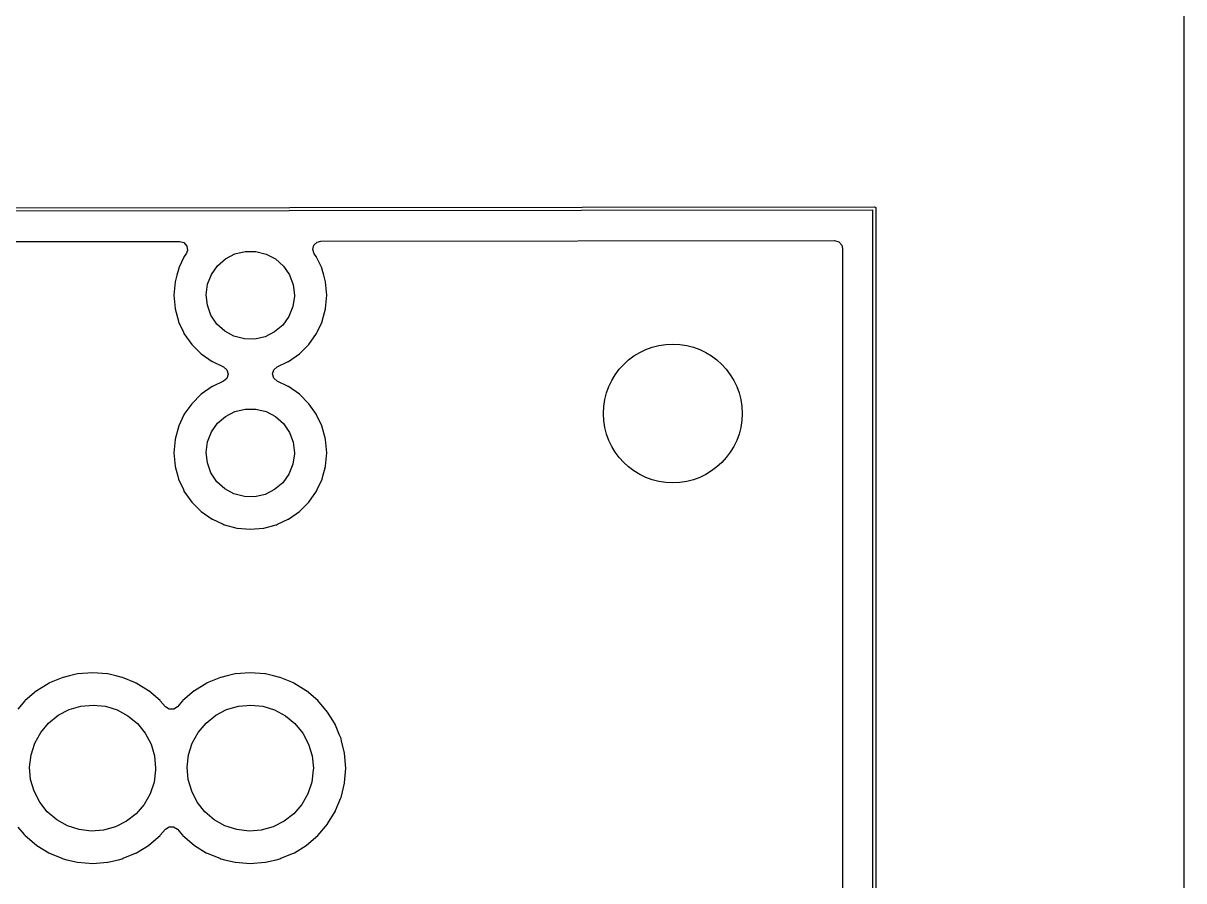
# Model space of a CAD drawing. Extents: x 0.3 to 11.5, y -8.2 to 3.2.
# Drawn here: x 10.771 to 11.496, y -1.639 to -1.104 of the extents above; entities that cross this region are included whole.
import ezdxf

# ---------------------------------------------------------------- set-up
doc = ezdxf.new("R2010")
doc.units = 0
doc.header["$MEASUREMENT"] = 0
doc.layers.add('BLACK', color=7, linetype='CONTINUOUS')

msp = doc.modelspace()

# ---------------------------------------------------------------- linework, layer by layer
at = {"layer": 'BLACK', "linetype": 'CONTINUOUS'}
for p, q in [((11.4961, -0.19685), (11.4961, -8.07115)), ((1.06674, -1.23051), (11.303, -1.2187)), ((11.302, -1.22067), (1.06772, -1.23248)), ((11.302, -3.37618), (11.302, -1.22067)), ((11.303, -1.2187), (11.303, -1.2187)), ((11.303, -1.2187), (11.303, -1.2187)), ((11.303, -1.2187), (11.3033, -1.21885)), ((11.3033, -1.21885), (11.3037, -1.21899)), ((11.3037, -1.21899), (11.3037, -1.21899)), ((11.3037, -1.21899), (11.3037, -1.21899)), ((11.3037, -1.21899), (11.3038, -1.21933)), ((11.3038, -1.21933), (11.3039, -1.21968)), ((11.3039, -1.21968), (11.3039, -1.21968)), ((11.3039, -1.21968), (11.3039, -1.21969)), ((11.3039, -1.21969), (11.3039, -3.37717)), ((10.6885, -1.24041), (10.8691, -1.24021)), ((10.8691, -1.24021), (10.8718, -1.24099)), ((10.8718, -1.24099), (10.8736, -1.2431)), ((10.874, -1.24587), (10.8732, -1.24801)), ((10.8736, -1.2431), (10.874, -1.24587)), ((10.9036, -1.24799), (10.91, -1.24644)), ((10.91, -1.24644), (10.9166, -1.24648)), ((10.9166, -1.24648), (10.9231, -1.24809)), ((10.9522, -1.24526), (10.9529, -1.24255)), ((10.9531, -1.24791), (10.9522, -1.24526)), ((10.9529, -1.24255), (10.955, -1.24064)), ((10.955, -1.24064), (10.9572, -1.2401)), ((10.9572, -1.2401), (11.278, -1.23973)), ((11.278, -1.23973), (11.2807, -1.24052)), ((11.2807, -1.24052), (11.2825, -1.24263)), ((11.2825, -1.24263), (11.2829, -1.24469)), ((11.2829, -1.24469), (11.2829, -3.35219)), ((10.8717, -1.25013), (10.8688, -1.25637)), ((10.8718, -1.24994), (10.8717, -1.25013)), ((10.8717, -1.25013), (10.8717, -1.25013)), ((10.8732, -1.24801), (10.8718, -1.24994)), ((10.8927, -1.25538), (10.8977, -1.25103)), ((10.8977, -1.25103), (10.9036, -1.24799)), ((10.9231, -1.24809), (10.9289, -1.25119)), ((10.9289, -1.25119), (10.9339, -1.25559)), ((10.9546, -1.24994), (10.9531, -1.24791)), ((10.9546, -1.25013), (10.9546, -1.24994)), ((10.9576, -1.25637), (10.9546, -1.25013)), ((10.9546, -1.25013), (10.9546, -1.25013)), ((10.8683, -1.25769), (10.8673, -1.26136)), ((10.8688, -1.25637), (10.8683, -1.25748)), ((10.8683, -1.25748), (10.8683, -1.25769)), ((10.8683, -1.25769), (10.8683, -1.25769)), ((10.8865, -1.26697), (10.8889, -1.2608)), ((10.8889, -1.2608), (10.8927, -1.25538)), ((10.9339, -1.25559), (10.9376, -1.26105)), ((10.9581, -1.25748), (10.9576, -1.25637)), ((10.9581, -1.25769), (10.9581, -1.25748)), ((10.9591, -1.26136), (10.9581, -1.25769)), ((10.9581, -1.25769), (10.9581, -1.25769)), ((10.8662, -1.26553), (10.8654, -1.27382)), ((10.8673, -1.26136), (10.8662, -1.26553)), ((10.8856, -1.27353), (10.8865, -1.26697)), ((10.9376, -1.26105), (10.94, -1.26725)), ((10.94, -1.26725), (10.9408, -1.27382)), ((10.9602, -1.26553), (10.9591, -1.26136)), ((10.961, -1.27382), (10.9602, -1.26553)), ((10.8654, -1.27382), (10.8662, -1.28211)), ((10.8864, -1.28011), (10.8856, -1.27353)), ((10.9407, -1.2744), (10.9398, -1.28095)), ((10.9408, -1.27382), (10.9407, -1.2744)), ((10.9602, -1.28211), (10.961, -1.27382)), ((10.8662, -1.28211), (10.8662, -1.28232)), ((10.8662, -1.28232), (10.8662, -1.28232)), ((10.8662, -1.28232), (10.8683, -1.28993)), ((10.8886, -1.28633), (10.8864, -1.28011)), ((10.9398, -1.28095), (10.9373, -1.2871)), ((10.9581, -1.28993), (10.9602, -1.28232)), ((10.9602, -1.28232), (10.9602, -1.28211)), ((10.9602, -1.28232), (10.9602, -1.28232)), ((10.8683, -1.28993), (10.8683, -1.29015)), ((10.8923, -1.29183), (10.8886, -1.28633)), ((10.9373, -1.2871), (10.9335, -1.29247)), ((10.9581, -1.29015), (10.9581, -1.28993)), ((10.8683, -1.29015), (10.8684, -1.29035)), ((10.8684, -1.29035), (10.8684, -1.29035)), ((10.8684, -1.29035), (10.8715, -1.29689)), ((10.8715, -1.29689), (10.8718, -1.2977)), ((10.8972, -1.29628), (10.8923, -1.29183)), ((10.903, -1.29944), (10.8972, -1.29628)), ((10.9284, -1.29677), (10.9225, -1.29975)), ((10.9335, -1.29247), (10.9284, -1.29677)), ((10.9546, -1.2977), (10.9549, -1.29689)), ((10.9549, -1.29689), (10.958, -1.29035)), ((10.958, -1.29035), (10.9581, -1.29015)), ((10.958, -1.29035), (10.958, -1.29035)), ((10.8718, -1.2977), (10.8766, -1.30452)), ((10.9095, -1.30112), (10.903, -1.29944)), ((10.9161, -1.30123), (10.9095, -1.30112)), ((10.9225, -1.29975), (10.9161, -1.30123)), ((10.9498, -1.30452), (10.9546, -1.2977)), ((10.8766, -1.30452), (10.8825, -1.31041)), ((10.8825, -1.31041), (10.8893, -1.31518)), ((10.9371, -1.31518), (10.9439, -1.31041)), ((10.9439, -1.31041), (10.9498, -1.30452)), ((10.8893, -1.31518), (10.8895, -1.31527)), ((10.8895, -1.31527), (10.8895, -1.31527)), ((10.8895, -1.31527), (10.8965, -1.31854)), ((10.8965, -1.31854), (10.8986, -1.32038)), ((10.9278, -1.32032), (10.9299, -1.31854)), ((10.9299, -1.31854), (10.9369, -1.31527)), ((10.9369, -1.31527), (10.9371, -1.31518)), ((10.9369, -1.31527), (10.9369, -1.31527)), ((10.8986, -1.32575), (10.8965, -1.32753)), ((10.8986, -1.32038), (10.8994, -1.32307)), ((10.8994, -1.32307), (10.8986, -1.32575)), ((10.927, -1.32299), (10.9278, -1.32032)), ((10.9278, -1.32568), (10.927, -1.32299)), ((10.9299, -1.32753), (10.9278, -1.32568)), ((10.8893, -1.33088), (10.8825, -1.33566)), ((10.8895, -1.33079), (10.8893, -1.33088)), ((10.8965, -1.32753), (10.8895, -1.33079)), ((10.8895, -1.33079), (10.8895, -1.33079)), ((10.9369, -1.33079), (10.9299, -1.32753)), ((10.9371, -1.33088), (10.9369, -1.33079)), ((10.9369, -1.33079), (10.9369, -1.33079)), ((10.9439, -1.33566), (10.9371, -1.33088)), ((10.8825, -1.33566), (10.8766, -1.34154)), ((10.9498, -1.34154), (10.9439, -1.33566)), ((10.8766, -1.34154), (10.8718, -1.34836)), ((10.8977, -1.34945), (10.9036, -1.34641)), ((10.9036, -1.34641), (10.91, -1.34487)), ((10.91, -1.34487), (10.9166, -1.3449)), ((10.9166, -1.3449), (10.9231, -1.34652)), ((10.9231, -1.34652), (10.9289, -1.34961)), ((10.9546, -1.34836), (10.9498, -1.34154)), ((10.8717, -1.34856), (10.8685, -1.35545)), ((10.8718, -1.34836), (10.8717, -1.34856)), ((10.8717, -1.34856), (10.8717, -1.34856)), ((10.8889, -1.35922), (10.8927, -1.3538)), ((10.8927, -1.3538), (10.8977, -1.34945)), ((10.9289, -1.34961), (10.9339, -1.35402)), ((10.9339, -1.35402), (10.9376, -1.35948)), ((10.9546, -1.34856), (10.9546, -1.34836)), ((10.9579, -1.35545), (10.9546, -1.34856)), ((10.9546, -1.34856), (10.9546, -1.34856)), ((10.8683, -1.35612), (10.8665, -1.36283)), ((10.8685, -1.35545), (10.8683, -1.35591)), ((10.8683, -1.35591), (10.8683, -1.35612)), ((10.8683, -1.35612), (10.8683, -1.35612)), ((10.8865, -1.36539), (10.8889, -1.35922)), ((10.9376, -1.35948), (10.94, -1.36567)), ((10.9581, -1.35591), (10.9579, -1.35545)), ((10.9581, -1.35612), (10.9581, -1.35591)), ((10.9599, -1.36283), (10.9581, -1.35612)), ((10.9581, -1.35612), (10.9581, -1.35612)), ((10.8662, -1.36395), (10.8654, -1.37224)), ((10.8665, -1.36283), (10.8662, -1.36395)), ((10.8856, -1.37196), (10.8865, -1.36539)), ((10.94, -1.36567), (10.9408, -1.37224)), ((10.9602, -1.36395), (10.9599, -1.36283)), ((10.961, -1.37224), (10.9602, -1.36395)), ((10.8654, -1.37224), (10.8662, -1.38054)), ((10.8864, -1.37854), (10.8856, -1.37196)), ((10.9407, -1.37282), (10.9398, -1.37938)), ((10.9408, -1.37224), (10.9407, -1.37282)), ((10.9602, -1.38054), (10.961, -1.37224)), ((10.8662, -1.38054), (10.8662, -1.38075)), ((10.8662, -1.38075), (10.8662, -1.38075)), ((10.8662, -1.38075), (10.8679, -1.38687)), ((10.8886, -1.38476), (10.8864, -1.37854)), ((10.9398, -1.37938), (10.9373, -1.38552)), ((10.9585, -1.38687), (10.9602, -1.38075)), ((10.9602, -1.38075), (10.9602, -1.38054)), ((10.9602, -1.38075), (10.9602, -1.38075)), ((10.8679, -1.38687), (10.8683, -1.38858)), ((10.8683, -1.38858), (10.8684, -1.38878)), ((10.8684, -1.38878), (10.8684, -1.38878)), ((10.8684, -1.38878), (10.8714, -1.3952)), ((10.8923, -1.39025), (10.8886, -1.38476)), ((10.8972, -1.39471), (10.8923, -1.39025)), ((10.9335, -1.3909), (10.9284, -1.3952)), ((10.9373, -1.38552), (10.9335, -1.3909)), ((10.955, -1.3952), (10.958, -1.38878)), ((10.958, -1.38878), (10.9581, -1.38858)), ((10.958, -1.38878), (10.958, -1.38878)), ((10.9581, -1.38858), (10.9585, -1.38687)), ((10.8714, -1.3952), (10.8718, -1.39612)), ((10.8718, -1.39612), (10.8766, -1.40294)), ((10.903, -1.39787), (10.8972, -1.39471)), ((10.9095, -1.39955), (10.903, -1.39787)), ((10.9225, -1.39817), (10.9161, -1.39965)), ((10.9284, -1.3952), (10.9225, -1.39817)), ((10.9498, -1.40294), (10.9546, -1.39612)), ((10.9546, -1.39612), (10.955, -1.3952)), ((10.8766, -1.40294), (10.8825, -1.40883)), ((10.9161, -1.39965), (10.9095, -1.39955)), ((10.9439, -1.40883), (10.9498, -1.40294)), ((10.8825, -1.40883), (10.8893, -1.41361)), ((10.9371, -1.41361), (10.9439, -1.40883)), ((10.8893, -1.41361), (10.8895, -1.4137)), ((10.8895, -1.4137), (10.8895, -1.4137)), ((10.8895, -1.4137), (10.8963, -1.41686)), ((10.8963, -1.41686), (10.8969, -1.41712)), ((10.8969, -1.41712), (10.8971, -1.41718)), ((10.8971, -1.41718), (10.8971, -1.41718)), ((10.8971, -1.41718), (10.9047, -1.41922)), ((10.9047, -1.41922), (10.9047, -1.41922)), ((10.9047, -1.41922), (10.9049, -1.41928)), ((10.9049, -1.41928), (10.9132, -1.42)), ((10.9132, -1.42), (10.9215, -1.41928)), ((10.9215, -1.41928), (10.9217, -1.41922)), ((10.9217, -1.41922), (10.9293, -1.41718)), ((10.9217, -1.41922), (10.9217, -1.41922)), ((10.9293, -1.41718), (10.9295, -1.41712)), ((10.9293, -1.41718), (10.9293, -1.41718)), ((10.9295, -1.41712), (10.9301, -1.41686)), ((10.9301, -1.41686), (10.9369, -1.4137)), ((10.9369, -1.4137), (10.9371, -1.41361)), ((10.9369, -1.4137), (10.9369, -1.4137)), ((10.7962, -1.51251), (10.7879, -1.51594)), ((10.7964, -1.51244), (10.7962, -1.51251)), ((10.7962, -1.51251), (10.7962, -1.51251)), ((10.8003, -1.5115), (10.7964, -1.51244)), ((10.8053, -1.5103), (10.8003, -1.5115)), ((10.8054, -1.51025), (10.8053, -1.5103)), ((10.8053, -1.5103), (10.8053, -1.5103)), ((10.8148, -1.50952), (10.8054, -1.51025)), ((10.8241, -1.51025), (10.8148, -1.50952)), ((10.8243, -1.5103), (10.8241, -1.51025)), ((10.8293, -1.5115), (10.8243, -1.5103)), ((10.8243, -1.5103), (10.8243, -1.5103)), ((10.8332, -1.51244), (10.8293, -1.5115)), ((10.8334, -1.51251), (10.8332, -1.51244)), ((10.8416, -1.51594), (10.8334, -1.51251)), ((10.8334, -1.51251), (10.8334, -1.51251)), ((10.8946, -1.51251), (10.8863, -1.51594)), ((10.8948, -1.51244), (10.8946, -1.51251)), ((10.8946, -1.51251), (10.8946, -1.51251)), ((10.8987, -1.5115), (10.8948, -1.51244)), ((10.9037, -1.5103), (10.8987, -1.5115)), ((10.9039, -1.51025), (10.9037, -1.5103)), ((10.9037, -1.5103), (10.9037, -1.5103)), ((10.9132, -1.50952), (10.9039, -1.51025)), ((10.9225, -1.51025), (10.9132, -1.50952)), ((10.9227, -1.5103), (10.9225, -1.51025)), ((10.9277, -1.5115), (10.9227, -1.5103)), ((10.9227, -1.5103), (10.9227, -1.5103)), ((10.9316, -1.51244), (10.9277, -1.5115)), ((10.9318, -1.51251), (10.9316, -1.51244)), ((10.9401, -1.51594), (10.9318, -1.51251)), ((10.9318, -1.51251), (10.9318, -1.51251)), ((10.7798, -1.5209), (10.7726, -1.52697)), ((10.7799, -1.5208), (10.7798, -1.5209)), ((10.7876, -1.51612), (10.7799, -1.5208)), ((10.7799, -1.5208), (10.7799, -1.5208)), ((10.7877, -1.51601), (10.7876, -1.51612)), ((10.7879, -1.51594), (10.7877, -1.51601)), ((10.7879, -1.51594), (10.7879, -1.51594)), ((10.8418, -1.51601), (10.8416, -1.51594)), ((10.8416, -1.51594), (10.8416, -1.51594)), ((10.842, -1.51612), (10.8418, -1.51601)), ((10.8496, -1.5208), (10.842, -1.51612)), ((10.8498, -1.5209), (10.8496, -1.5208)), ((10.8496, -1.5208), (10.8496, -1.5208)), ((10.8569, -1.52697), (10.8498, -1.5209)), ((10.8782, -1.5209), (10.8711, -1.52697)), ((10.8783, -1.5208), (10.8782, -1.5209)), ((10.886, -1.51612), (10.8783, -1.5208)), ((10.8783, -1.5208), (10.8783, -1.5208)), ((10.8861, -1.51601), (10.886, -1.51612)), ((10.8863, -1.51594), (10.8861, -1.51601)), ((10.8863, -1.51594), (10.8863, -1.51594)), ((10.9402, -1.51601), (10.9401, -1.51594)), ((10.9401, -1.51594), (10.9401, -1.51594)), ((10.9404, -1.51612), (10.9402, -1.51601)), ((10.948, -1.5208), (10.9404, -1.51612)), ((10.9482, -1.5209), (10.948, -1.5208)), ((10.948, -1.5208), (10.948, -1.5208)), ((10.9553, -1.52697), (10.9482, -1.5209)), ((10.7725, -1.52712), (10.7681, -1.53232)), ((10.7726, -1.52697), (10.7725, -1.52712)), ((10.857, -1.52712), (10.8569, -1.52697)), ((10.8602, -1.53085), (10.857, -1.52712)), ((10.857, -1.52712), (10.857, -1.52712)), ((10.8709, -1.52712), (10.8678, -1.53085)), ((10.8711, -1.52697), (10.8709, -1.52712)), ((10.8709, -1.52712), (10.8709, -1.52712)), ((10.9614, -1.53408), (10.9553, -1.52697)), ((10.7872, -1.54097), (10.7932, -1.53615)), ((10.7932, -1.53615), (10.8, -1.53259)), ((10.8, -1.53259), (10.8074, -1.53042)), ((10.8074, -1.53042), (10.815, -1.52973)), ((10.815, -1.52973), (10.8227, -1.53053)), ((10.8227, -1.53053), (10.83, -1.5328)), ((10.83, -1.5328), (10.8368, -1.53646)), ((10.8626, -1.5324), (10.8602, -1.53085)), ((10.8654, -1.53238), (10.8626, -1.5324)), ((10.8678, -1.53085), (10.8654, -1.53238)), ((10.8856, -1.54097), (10.8916, -1.53615)), ((10.8916, -1.53615), (10.8984, -1.53259)), ((10.8984, -1.53259), (10.9058, -1.53042)), ((10.9058, -1.53042), (10.9135, -1.52973)), ((10.9135, -1.52973), (10.9211, -1.53053)), ((10.9211, -1.53053), (10.9284, -1.5328)), ((10.9284, -1.5328), (10.9352, -1.53646)), ((10.9615, -1.53424), (10.9614, -1.53408)), ((10.9636, -1.53764), (10.9615, -1.53424)), ((10.9615, -1.53424), (10.9615, -1.53424)), ((10.7823, -1.54685), (10.7872, -1.54097)), ((10.8368, -1.53646), (10.8427, -1.54135)), ((10.8427, -1.54135), (10.8476, -1.54731)), ((10.8807, -1.54685), (10.8856, -1.54097)), ((10.9352, -1.53646), (10.9411, -1.54135)), ((10.9411, -1.54135), (10.946, -1.54731)), ((10.9663, -1.54205), (10.9636, -1.53764)), ((10.9663, -1.54223), (10.9663, -1.54205)), ((10.9689, -1.54846), (10.9663, -1.54223)), ((10.9663, -1.54223), (10.9663, -1.54223)), ((10.7786, -1.55358), (10.7823, -1.54685)), ((10.8476, -1.54731), (10.8512, -1.55409)), ((10.877, -1.55358), (10.8807, -1.54685)), ((10.946, -1.54731), (10.9496, -1.55409)), ((10.9699, -1.55069), (10.9689, -1.54846)), ((10.9702, -1.55234), (10.9699, -1.55069)), ((10.7763, -1.56091), (10.7786, -1.55358)), ((10.8512, -1.55409), (10.8534, -1.56145)), ((10.8747, -1.56091), (10.877, -1.55358)), ((10.9496, -1.55409), (10.9518, -1.56145)), ((10.9718, -1.55879), (10.9702, -1.55234)), ((10.7754, -1.56854), (10.7763, -1.56091)), ((10.8534, -1.56145), (10.8541, -1.56909)), ((10.8738, -1.56854), (10.8747, -1.56091)), ((10.9518, -1.56145), (10.9526, -1.56909)), ((10.972, -1.55978), (10.9718, -1.55879)), ((10.9728, -1.56909), (10.972, -1.55978)), ((10.776, -1.5762), (10.7754, -1.56854)), ((10.8541, -1.57019), (10.8532, -1.57782)), ((10.8541, -1.56909), (10.8541, -1.57019)), ((10.8745, -1.5762), (10.8738, -1.56854)), ((10.9525, -1.57019), (10.9516, -1.57782)), ((10.9526, -1.56909), (10.9525, -1.57019)), ((10.972, -1.57841), (10.9728, -1.56909)), ((10.7782, -1.58359), (10.776, -1.5762)), ((10.8532, -1.57782), (10.8507, -1.58511)), ((10.8766, -1.58359), (10.8745, -1.5762)), ((10.9516, -1.57782), (10.9492, -1.58511)), ((10.9707, -1.58402), (10.972, -1.5786)), ((10.972, -1.5786), (10.972, -1.57841)), ((10.972, -1.5786), (10.972, -1.5786)), ((10.7817, -1.59042), (10.7782, -1.58359)), ((10.8507, -1.58511), (10.8469, -1.59179)), ((10.8801, -1.59042), (10.8766, -1.58359)), ((10.9492, -1.58511), (10.9454, -1.59179)), ((10.9699, -1.5875), (10.9707, -1.58402)), ((10.7864, -1.59644), (10.7817, -1.59042)), ((10.8469, -1.59179), (10.8419, -1.59761)), ((10.8849, -1.59644), (10.8801, -1.59042)), ((10.9454, -1.59179), (10.9403, -1.59761)), ((10.9665, -1.59557), (10.9698, -1.58768)), ((10.9698, -1.58768), (10.9699, -1.5875)), ((10.9698, -1.58768), (10.9698, -1.58768)), ((10.7923, -1.60142), (10.7864, -1.59644)), ((10.799, -1.60517), (10.7923, -1.60142)), ((10.8419, -1.59761), (10.8359, -1.60234)), ((10.8907, -1.60142), (10.8849, -1.59644)), ((10.8974, -1.60517), (10.8907, -1.60142)), ((10.9403, -1.59761), (10.9343, -1.60234)), ((10.9615, -1.60394), (10.9662, -1.59631)), ((10.9662, -1.59631), (10.9663, -1.59614)), ((10.9663, -1.59614), (10.9665, -1.59557)), ((10.7681, -1.60595), (10.772, -1.6105)), ((10.8063, -1.60755), (10.799, -1.60517)), ((10.8139, -1.60846), (10.8063, -1.60755)), ((10.8216, -1.60787), (10.8139, -1.60846)), ((10.829, -1.6058), (10.8216, -1.60787)), ((10.8359, -1.60234), (10.829, -1.6058)), ((10.857, -1.61107), (10.8602, -1.60734)), ((10.8602, -1.60734), (10.8625, -1.60581)), ((10.8625, -1.60581), (10.8653, -1.60579)), ((10.8653, -1.60579), (10.8678, -1.60734)), ((10.8678, -1.60734), (10.8709, -1.61107)), ((10.9047, -1.60755), (10.8974, -1.60517)), ((10.9124, -1.60846), (10.9047, -1.60755)), ((10.92, -1.60787), (10.9124, -1.60846)), ((10.9274, -1.6058), (10.92, -1.60787)), ((10.9343, -1.60234), (10.9274, -1.6058)), ((10.9553, -1.61122), (10.9614, -1.60411)), ((10.9614, -1.60411), (10.9615, -1.60395)), ((10.9615, -1.60395), (10.9615, -1.60394)), ((10.772, -1.6105), (10.7726, -1.61122)), ((10.7726, -1.61122), (10.7798, -1.61729)), ((10.8498, -1.61729), (10.8569, -1.61122)), ((10.8569, -1.61122), (10.857, -1.61107)), ((10.857, -1.61107), (10.857, -1.61107)), ((10.8709, -1.61107), (10.8709, -1.61107)), ((10.8709, -1.61107), (10.8711, -1.61122)), ((10.8711, -1.61122), (10.8782, -1.61729)), ((10.9482, -1.61729), (10.9553, -1.61122)), ((10.7798, -1.61729), (10.7799, -1.61739)), ((10.7799, -1.61739), (10.7799, -1.61739)), ((10.7799, -1.61739), (10.7873, -1.62192)), ((10.7873, -1.62192), (10.7877, -1.62217)), ((10.7877, -1.62217), (10.7879, -1.62225)), ((10.7879, -1.62225), (10.7879, -1.62225)), ((10.7879, -1.62225), (10.7956, -1.62545)), ((10.8339, -1.62545), (10.8416, -1.62225)), ((10.8416, -1.62225), (10.8418, -1.62217)), ((10.8416, -1.62225), (10.8416, -1.62225)), ((10.8418, -1.62217), (10.8422, -1.62192)), ((10.8422, -1.62192), (10.8496, -1.61739)), ((10.8496, -1.61739), (10.8498, -1.61729)), ((10.8496, -1.61739), (10.8496, -1.61739)), ((10.8782, -1.61729), (10.8783, -1.61739)), ((10.8783, -1.61739), (10.8783, -1.61739)), ((10.8783, -1.61739), (10.8857, -1.62192)), ((10.8857, -1.62192), (10.8861, -1.62217)), ((10.8861, -1.62217), (10.8863, -1.62225)), ((10.8863, -1.62225), (10.8863, -1.62225)), ((10.8863, -1.62225), (10.8941, -1.62545)), ((10.9323, -1.62545), (10.9401, -1.62225)), ((10.9401, -1.62225), (10.9402, -1.62217)), ((10.9401, -1.62225), (10.9401, -1.62225)), ((10.9402, -1.62217), (10.9407, -1.62192)), ((10.9407, -1.62192), (10.948, -1.61739)), ((10.948, -1.61739), (10.9482, -1.61729)), ((10.948, -1.61739), (10.948, -1.61739)), ((10.7956, -1.62545), (10.7964, -1.62575)), ((10.7964, -1.62575), (10.7987, -1.62631)), ((10.7987, -1.62631), (10.8053, -1.62789)), ((10.8053, -1.62789), (10.8053, -1.62789)), ((10.8053, -1.62789), (10.8054, -1.62793)), ((10.8054, -1.62793), (10.8148, -1.62867)), ((10.8148, -1.62867), (10.8241, -1.62793)), ((10.8241, -1.62793), (10.8243, -1.62789)), ((10.8243, -1.62789), (10.8308, -1.62631)), ((10.8243, -1.62789), (10.8243, -1.62789)), ((10.8308, -1.62631), (10.8332, -1.62575)), ((10.8332, -1.62575), (10.8339, -1.62545)), ((10.8941, -1.62545), (10.8948, -1.62575)), ((10.8948, -1.62575), (10.8971, -1.62631)), ((10.8971, -1.62631), (10.9037, -1.62789)), ((10.9037, -1.62789), (10.9037, -1.62789)), ((10.9037, -1.62789), (10.9039, -1.62793)), ((10.9039, -1.62793), (10.9132, -1.62867)), ((10.9132, -1.62867), (10.9225, -1.62793)), ((10.9225, -1.62793), (10.9227, -1.62789)), ((10.9227, -1.62789), (10.9293, -1.62631)), ((10.9227, -1.62789), (10.9227, -1.62789)), ((10.9293, -1.62631), (10.9316, -1.62575)), ((10.9316, -1.62575), (10.9323, -1.62545))]:
    msp.add_line(p, q, dxfattribs=at)
at = {"layer": 'BLACK'}
msp.add_circle((11.177, -1.34764), 0.04331, dxfattribs=at)

doc.saveas('drawing.dxf')
